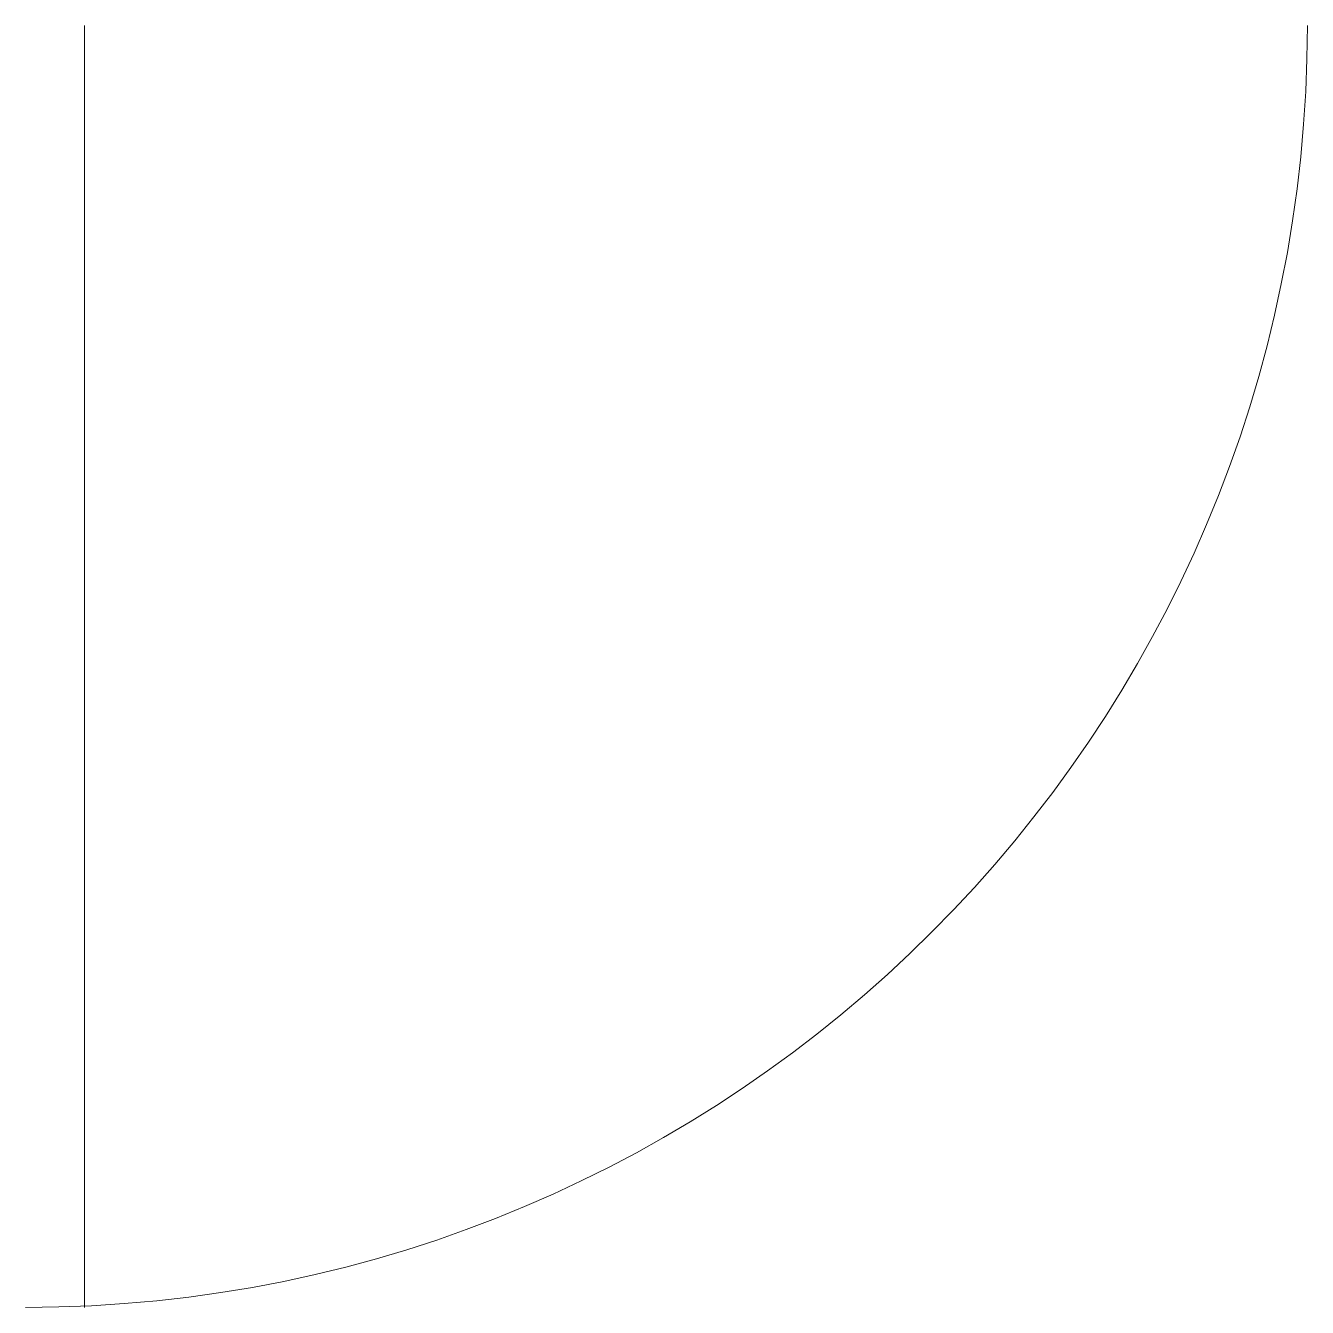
# Model space of a CAD drawing. Header units: inches. Extents: x 369.2 to 399.2, y 117.5 to 147.5.
import ezdxf

# ---------------------------------------------------------------- set-up
doc = ezdxf.new("R2010")
doc.units = ezdxf.units.IN
doc.header["$MEASUREMENT"] = 0
doc.layers.get('0').update_dxf_attribs({"color": 1, "lineweight": 9})

msp = doc.modelspace()

# ---------------------------------------------------------------- linework, layer by layer
msp.add_line((370.549, 117.502), (370.549, 147.502))
msp.add_arc((369.174, 147.502), 30, 270, 0)

doc.saveas('drawing.dxf')
